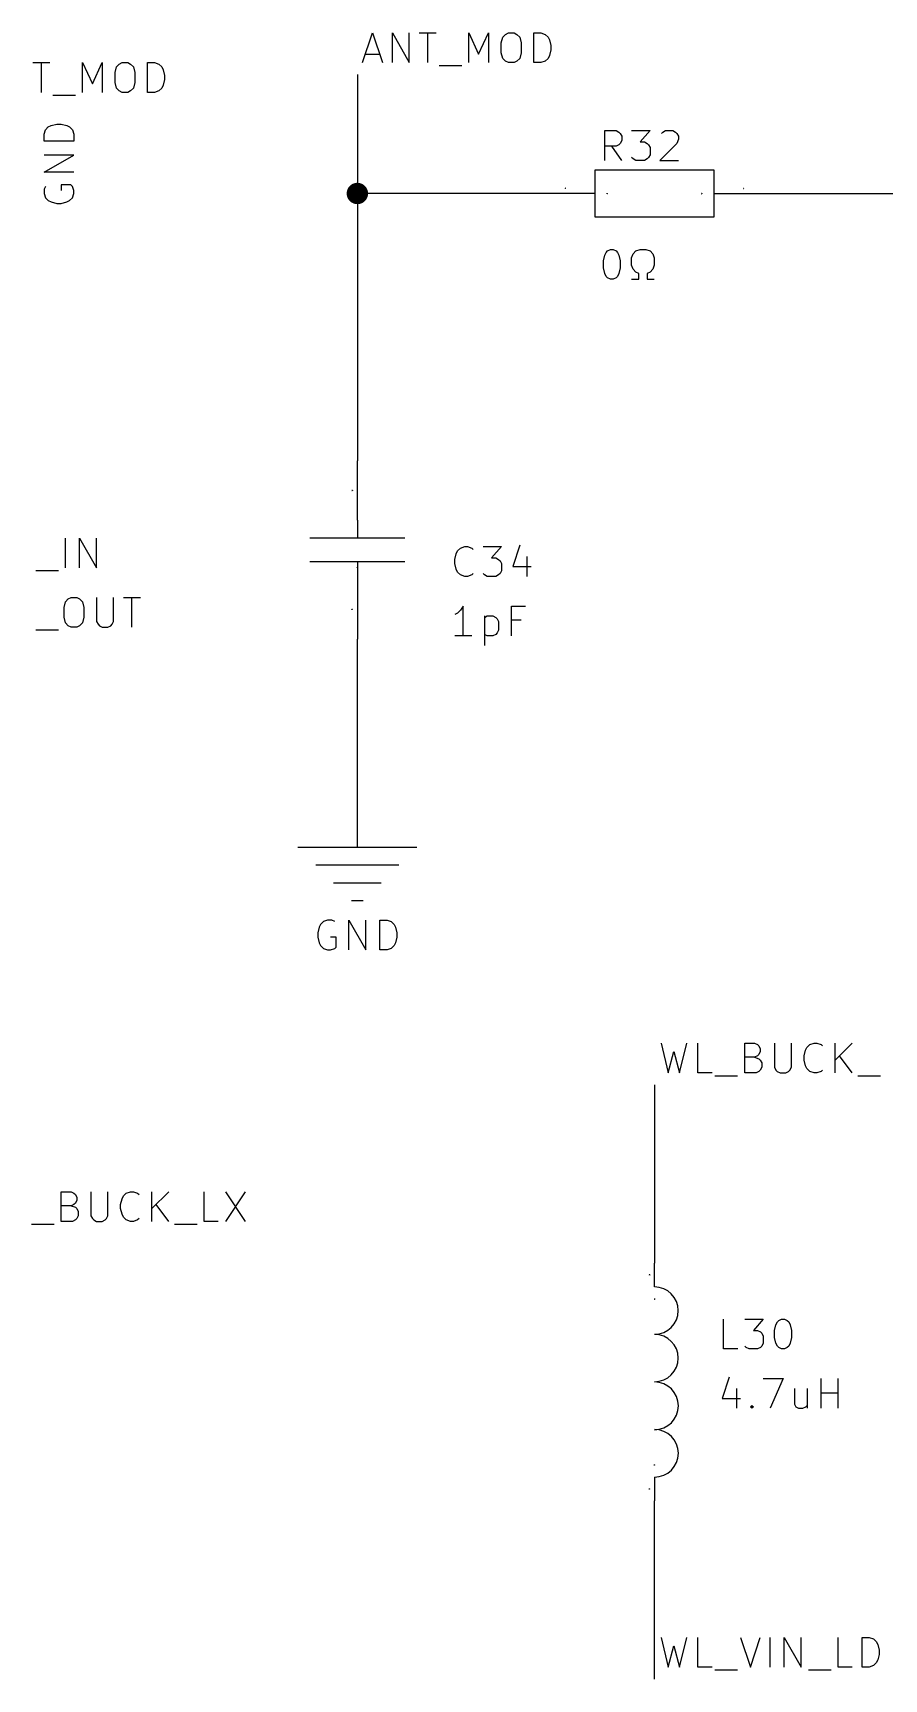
# Model space of a CAD drawing. Header units: millimetres. Extents: x 6 to 276, y -192 to -5.
# Drawn here: x 183 to 219.4, y -118.1 to -47.7 of the extents above; entities that cross this region are included whole.
import ezdxf

# ---------------------------------------------------------------- set-up
doc = ezdxf.new("R2010")
doc.units = ezdxf.units.MM
for name, color, linetype in [('GREENSIXTYFIVE', 129, 'CONTINUOUS'), ('LIGHTGREEN', 92, 'CONTINUOUS'), ('LIGHTRED', 12, 'CONTINUOUS'), ('RED', 14, 'CONTINUOUS'), ('REDSIX', 19, 'CONTINUOUS')]:
    doc.layers.add(name, color=color, linetype=linetype)

msp = doc.modelspace()

# ---------------------------------------------------------------- linework, layer by layer
at = {"layer": 'GREENSIXTYFIVE', "linetype": 'CONTINUOUS'}
for p, q in [((183.4592, -52.0698), (183.5197, -51.8884)), ((183.5197, -51.8884), (183.6407, -51.7674)), ((183.6407, -51.7674), (183.7616, -51.7069)), ((183.7616, -51.7069), (184.0035, -51.6465)), ((184.0035, -51.6465), (184.1849, -51.6465)), ((184.1849, -51.6465), (184.4268, -51.7069)), ((184.4268, -51.7069), (184.5478, -51.7674)), ((184.5478, -51.7674), (184.6688, -51.8884)), ((184.6688, -51.8884), (184.7292, -52.0698)), ((207.4235, -53.1944), (207.4235, -51.9244)), ((207.4235, -51.9244), (207.9073, -51.9244)), ((207.9073, -51.9244), (208.0283, -51.9849)), ((208.0283, -51.9849), (208.0888, -52.0454)), ((208.0888, -52.0454), (208.1492, -52.1663)), ((208.5726, -51.9244), (209.3588, -51.9244)), ((209.3588, -51.9244), (208.9354, -52.4082)), ((209.8426, -52.0454), (209.903, -51.9849)), ((209.903, -51.9849), (210.024, -51.9244)), ((210.024, -51.9244), (210.3264, -51.9244)), ((210.3264, -51.9244), (210.4473, -51.9849)), ((210.4473, -51.9849), (210.5078, -52.0454)), ((210.5078, -52.0454), (210.5683, -52.1663)), ((183.4592, -52.3722), (183.4592, -52.0698)), ((184.7292, -52.3722), (183.4592, -52.3722)), ((184.7292, -52.0698), (184.7292, -52.3722)), ((207.9073, -52.5897), (207.4235, -52.5897)), ((208.1492, -53.1944), (207.7259, -52.5897)), ((208.0283, -52.5292), (207.9073, -52.5897)), ((208.0888, -52.4687), (208.0283, -52.5292)), ((208.1492, -52.3478), (208.0888, -52.4687)), ((208.1492, -52.1663), (208.1492, -52.3478)), ((208.9354, -52.4082), (209.1169, -52.4082)), ((209.1169, -52.4082), (209.2378, -52.4687)), ((209.2378, -52.4687), (209.2983, -52.5292)), ((209.2983, -52.5292), (209.3588, -52.6501)), ((209.3588, -52.6501), (209.3588, -52.9525)), ((210.5078, -52.4687), (209.7821, -53.1944)), ((210.5683, -52.2873), (210.5078, -52.4687)), ((210.5683, -52.1663), (210.5683, -52.2873)), ((183.4592, -53.7027), (184.7292, -52.977)), ((184.7292, -52.977), (183.4592, -52.977)), ((208.6331, -53.134), (208.5726, -53.0735)), ((208.754, -53.1944), (208.6331, -53.134)), ((209.1169, -53.1944), (208.754, -53.1944)), ((209.2378, -53.134), (209.1169, -53.1944)), ((209.2983, -53.0735), (209.2378, -53.134)), ((209.3588, -52.9525), (209.2983, -53.0735)), ((209.7821, -53.1944), (210.5683, -53.1944)), ((184.7292, -53.7027), (183.4592, -53.7027)), ((183.5197, -54.3074), (183.4592, -54.4284)), ((183.4592, -54.4284), (183.4592, -54.6098)), ((183.4592, -54.6098), (183.5197, -54.7912)), ((183.5197, -54.7912), (183.6407, -54.9122)), ((184.6083, -54.247), (184.1849, -54.247)), ((184.1849, -54.247), (184.1849, -54.4889)), ((184.5478, -54.9122), (184.6688, -54.7912)), ((184.6688, -54.3074), (184.6083, -54.247)), ((184.7292, -54.4889), (184.6688, -54.3074)), ((184.6688, -54.7912), (184.7292, -54.6098)), ((184.7292, -54.6098), (184.7292, -54.4889)), ((207.5252, -54.6024), (207.5228, -54.6036)), ((207.5373, -54.6218), (207.5228, -54.6218)), ((207.5276, -54.6), (207.5252, -54.6024)), ((207.53, -54.5964), (207.5276, -54.6)), ((207.53, -54.6218), (207.53, -54.5964)), ((211.5759, -54.6072), (211.5614, -54.6218)), ((211.5614, -54.6218), (211.5771, -54.6218)), ((211.5626, -54.5988), (211.5638, -54.5976)), ((211.5638, -54.5976), (211.5662, -54.5964)), ((211.5662, -54.5964), (211.5723, -54.5964)), ((211.5723, -54.5964), (211.5747, -54.5976)), ((211.5747, -54.5976), (211.5759, -54.5988)), ((211.5759, -54.5988), (211.5771, -54.6012)), ((211.5771, -54.6036), (211.5759, -54.6072)), ((211.5771, -54.6012), (211.5771, -54.6036)), ((183.6407, -54.9122), (183.7616, -54.9727)), ((183.7616, -54.9727), (184.0035, -55.0331)), ((184.0035, -55.0331), (184.1849, -55.0331)), ((184.1849, -55.0331), (184.4268, -54.9727)), ((184.4268, -54.9727), (184.5478, -54.9122)), ((207.3631, -57.4882), (207.4235, -57.2463)), ((207.3631, -57.7906), (207.3631, -57.4882)), ((207.4235, -57.2463), (207.484, -57.1254)), ((207.484, -57.1254), (207.5445, -57.0649)), ((207.5445, -57.0649), (207.6654, -57.0044)), ((207.6654, -57.0044), (207.7864, -57.0044)), ((207.7864, -57.0044), (207.9073, -57.0649)), ((207.9073, -57.0649), (207.9678, -57.1254)), ((207.9678, -57.1254), (208.0283, -57.2463)), ((208.0283, -57.2463), (208.0888, -57.4882)), ((208.0888, -57.4882), (208.0888, -57.7906)), ((208.5726, -57.3673), (208.633, -57.1859)), ((208.5726, -57.6697), (208.5726, -57.3673)), ((208.633, -57.8511), (208.5726, -57.6697)), ((208.633, -57.1859), (208.754, -57.0649)), ((208.754, -57.0649), (208.9354, -57.0044)), ((208.9354, -57.0044), (209.1773, -57.0044)), ((209.1773, -57.0044), (209.3587, -57.0649)), ((209.3587, -57.0649), (209.4797, -57.1859)), ((209.4797, -57.1859), (209.5402, -57.3673)), ((209.5402, -57.6697), (209.4797, -57.8511)), ((209.5402, -57.3673), (209.5402, -57.6697)), ((207.4235, -58.0325), (207.3631, -57.7906)), ((207.484, -58.1535), (207.4235, -58.0325)), ((207.5445, -58.214), (207.484, -58.1535)), ((207.6654, -58.2744), (207.5445, -58.214)), ((207.7864, -58.2744), (207.6654, -58.2744)), ((207.9073, -58.214), (207.7864, -58.2744)), ((207.9678, -58.1535), (207.9073, -58.214)), ((208.0283, -58.0325), (207.9678, -58.1535)), ((208.0888, -57.7906), (208.0283, -58.0325)), ((208.5726, -58.2744), (208.8749, -58.2744)), ((208.754, -57.972), (208.633, -57.8511)), ((208.8749, -58.0325), (208.754, -57.972)), ((208.8749, -58.2744), (208.8749, -58.0325)), ((209.3587, -57.972), (209.2378, -58.0325)), ((209.2378, -58.0325), (209.2378, -58.2744)), ((209.2378, -58.2744), (209.5402, -58.2744)), ((209.4797, -57.8511), (209.3587, -57.972)), ((196.8618, -69.1001), (196.8364, -69.1001)), ((196.8364, -69.1001), (196.84, -69.1025)), ((196.84, -69.1025), (196.8424, -69.1049)), ((196.8424, -69.1049), (196.8436, -69.1073)), ((196.8618, -69.0928), (196.8618, -69.1073)), ((203.7949, -69.644), (203.4926, -70.5511)), ((201.0131, -70.2487), (201.0735, -70.0068)), ((201.0131, -70.4301), (201.0131, -70.2487)), ((201.0735, -70.0068), (201.134, -69.8859)), ((201.134, -69.8859), (201.255, -69.7649)), ((201.255, -69.7649), (201.4364, -69.7044)), ((201.4364, -69.7044), (201.5573, -69.7044)), ((201.5573, -69.7044), (201.7388, -69.7649)), ((201.7388, -69.7649), (201.7992, -69.8254)), ((202.2226, -69.7044), (203.0088, -69.7044)), ((203.0088, -69.7044), (202.5854, -70.1882)), ((202.5854, -70.1882), (202.7669, -70.1882)), ((202.7669, -70.1882), (202.8878, -70.2487)), ((202.8878, -70.2487), (202.9483, -70.3092)), ((202.9483, -70.3092), (203.0088, -70.4301)), ((204.0973, -70.1278), (204.0973, -70.9744)), ((196.8364, -70.5974), (196.8376, -70.595)), ((196.8364, -70.6035), (196.8364, -70.5974)), ((196.8376, -70.6059), (196.8364, -70.6035)), ((196.8376, -70.595), (196.8388, -70.5938)), ((196.8388, -70.6071), (196.8376, -70.6059)), ((196.8388, -70.5938), (196.8412, -70.5926)), ((196.8412, -70.5926), (196.8436, -70.5926)), ((196.8436, -70.5926), (196.8472, -70.5938)), ((196.8472, -70.5938), (196.8618, -70.6083)), ((196.8618, -70.6083), (196.8618, -70.5926)), ((201.0735, -70.672), (201.0131, -70.4301)), ((201.134, -70.793), (201.0735, -70.672)), ((201.255, -70.914), (201.134, -70.793)), ((201.4364, -70.9744), (201.255, -70.914)), ((201.5573, -70.9744), (201.4364, -70.9744)), ((201.7388, -70.914), (201.5573, -70.9744)), ((201.7992, -70.8535), (201.7388, -70.914)), ((202.2831, -70.914), (202.2226, -70.8535)), ((202.404, -70.9744), (202.2831, -70.914)), ((202.7669, -70.9744), (202.404, -70.9744)), ((202.8878, -70.914), (202.7669, -70.9744)), ((202.9483, -70.8535), (202.8878, -70.914)), ((203.0088, -70.7325), (202.9483, -70.8535)), ((203.0088, -70.4301), (203.0088, -70.7325)), ((203.4926, -70.5511), (204.2787, -70.5511)), ((201.255, -72.4259), (201.134, -72.5468)), ((201.3759, -72.2444), (201.255, -72.4259)), ((201.3759, -73.5144), (201.3759, -72.2444)), ((203.432, -73.5144), (203.432, -72.2444)), ((203.432, -72.2444), (204.0368, -72.2444)), ((201.134, -72.5468), (201.0131, -72.6073)), ((202.283, -72.6678), (202.283, -73.9378)), ((202.283, -72.7282), (202.404, -72.6678)), ((202.404, -72.6678), (202.6459, -72.6678)), ((202.6459, -72.6678), (202.7668, -72.7282)), ((202.7668, -72.7282), (202.8273, -72.7887)), ((202.8273, -72.7887), (202.8878, -72.9097)), ((202.8878, -72.9097), (202.8878, -73.2725)), ((203.8554, -72.8492), (203.432, -72.8492)), ((201.7388, -73.5144), (201.0131, -73.5144)), ((202.404, -73.5144), (202.283, -73.454)), ((202.6459, -73.5144), (202.404, -73.5144)), ((202.7668, -73.454), (202.6459, -73.5144)), ((202.8273, -73.3935), (202.7668, -73.454)), ((202.8878, -73.2725), (202.8273, -73.3935)), ((195.3986, -85.7297), (195.2776, -85.8507)), ((195.58, -85.6692), (195.3986, -85.7297)), ((195.7614, -85.6692), (195.58, -85.6692)), ((195.8824, -85.7297), (195.7614, -85.6692)), ((196.4871, -86.9392), (196.4871, -85.6692)), ((196.4871, -85.6692), (197.2128, -86.9392)), ((197.2128, -86.9392), (197.2128, -85.6692)), ((197.8176, -86.9392), (197.8176, -85.6692)), ((197.8176, -85.6692), (198.12, -85.6692)), ((198.12, -85.6692), (198.3014, -85.7297)), ((198.3014, -85.7297), (198.4224, -85.8507)), ((195.2171, -85.9716), (195.1567, -86.2135)), ((195.1567, -86.2135), (195.1567, -86.3949)), ((195.1567, -86.3949), (195.2171, -86.6368)), ((195.2776, -85.8507), (195.2171, -85.9716)), ((195.9428, -86.3949), (195.7009, -86.3949)), ((195.9428, -86.8183), (195.9428, -86.3949)), ((198.4224, -85.8507), (198.4829, -85.9716)), ((198.4829, -85.9716), (198.5433, -86.2135)), ((198.5433, -86.3949), (198.4829, -86.6368)), ((198.5433, -86.2135), (198.5433, -86.3949)), ((195.2171, -86.6368), (195.2776, -86.7578)), ((195.2776, -86.7578), (195.3986, -86.8788)), ((195.3986, -86.8788), (195.58, -86.9392)), ((195.58, -86.9392), (195.7009, -86.9392)), ((195.7009, -86.9392), (195.8824, -86.8788)), ((195.8824, -86.8788), (195.9428, -86.8183)), ((198.12, -86.9392), (197.8176, -86.9392)), ((198.3014, -86.8788), (198.12, -86.9392)), ((198.4224, -86.7578), (198.3014, -86.8788)), ((198.4829, -86.6368), (198.4224, -86.7578)), ((209.5618, -101.8661), (209.5364, -101.8661)), ((209.5364, -101.8661), (209.54, -101.8685)), ((209.54, -101.8685), (209.5424, -101.8709)), ((209.5424, -101.8709), (209.5436, -101.8733)), ((209.5618, -101.8588), (209.5618, -101.8733)), ((212.5035, -103.9944), (212.5035, -102.7244)), ((213.4107, -102.7244), (214.1969, -102.7244)), ((214.1969, -102.7244), (213.7735, -103.2082)), ((214.8621, -102.7849), (214.983, -102.7244)), ((214.983, -102.7244), (215.104, -102.7244)), ((215.104, -102.7244), (215.2249, -102.7849)), ((213.7735, -103.2082), (213.955, -103.2082)), ((213.955, -103.2082), (214.0759, -103.2687)), ((214.0759, -103.2687), (214.1364, -103.3292)), ((214.1364, -103.3292), (214.1969, -103.4501)), ((214.6807, -103.2082), (214.7411, -102.9663)), ((214.6807, -103.5106), (214.6807, -103.2082)), ((214.7411, -102.9663), (214.8016, -102.8454)), ((214.8016, -102.8454), (214.8621, -102.7849)), ((215.2249, -102.7849), (215.2854, -102.8454)), ((215.2854, -102.8454), (215.3459, -102.9663)), ((215.3459, -102.9663), (215.4064, -103.2082)), ((215.4064, -103.2082), (215.4064, -103.5106)), ((213.1083, -103.9944), (212.5035, -103.9944)), ((213.4712, -103.934), (213.4107, -103.8735)), ((213.5921, -103.9944), (213.4712, -103.934)), ((213.955, -103.9944), (213.5921, -103.9944)), ((214.0759, -103.934), (213.955, -103.9944)), ((214.1364, -103.8735), (214.0759, -103.934)), ((214.1969, -103.7525), (214.1364, -103.8735)), ((214.1969, -103.4501), (214.1969, -103.7525)), ((214.7411, -103.7525), (214.6807, -103.5106)), ((214.8016, -103.8735), (214.7411, -103.7525)), ((214.8621, -103.934), (214.8016, -103.8735)), ((214.983, -103.9944), (214.8621, -103.934)), ((215.104, -103.9944), (214.983, -103.9944)), ((215.2249, -103.934), (215.104, -103.9944)), ((215.2854, -103.8735), (215.2249, -103.934)), ((215.3459, -103.7525), (215.2854, -103.8735)), ((215.4064, -103.5106), (215.3459, -103.7525)), ((212.7454, -105.204), (212.4431, -106.1111)), ((214.1969, -105.2644), (215.0435, -105.2644)), ((215.0435, -105.2644), (214.4993, -106.5344)), ((216.6763, -106.5344), (216.6763, -105.2644)), ((217.402, -106.5344), (217.402, -105.2644)), ((212.4431, -106.1111), (213.2292, -106.1111)), ((213.0478, -105.6878), (213.0478, -106.5344)), ((215.5273, -105.6878), (215.5273, -106.353)), ((216.0716, -105.6878), (216.0716, -106.5344)), ((216.6763, -105.8692), (217.402, -105.8692)), ((213.6526, -106.474), (213.713, -106.4135)), ((213.713, -106.5344), (213.6526, -106.474)), ((213.713, -106.4135), (213.7735, -106.474)), ((213.713, -106.4135), (213.713, -106.5344)), ((213.7735, -106.474), (213.713, -106.5344)), ((215.5273, -106.353), (215.5878, -106.474)), ((215.5878, -106.474), (215.7088, -106.5344)), ((215.7088, -106.5344), (215.8902, -106.5344)), ((215.8902, -106.5344), (216.0111, -106.474)), ((216.0111, -106.474), (216.0716, -106.4135)), ((209.5364, -108.9514), (209.5376, -108.949)), ((209.5364, -108.9575), (209.5364, -108.9514)), ((209.5376, -108.9599), (209.5364, -108.9575)), ((209.5376, -108.949), (209.5388, -108.9478)), ((209.5388, -108.9611), (209.5376, -108.9599)), ((209.5388, -108.9478), (209.5412, -108.9466)), ((209.5412, -108.9466), (209.5436, -108.9466)), ((209.5436, -108.9466), (209.5472, -108.9478)), ((209.5472, -108.9478), (209.5618, -108.9623)), ((209.5618, -108.9623), (209.5618, -108.9466))]:
    msp.add_line(p, q, dxfattribs=at)
at = {"layer": 'LIGHTGREEN', "linetype": 'CONTINUOUS'}
for p, q in [((196.85, -49.53), (196.85, -54.61)), ((196.85, -54.61), (196.85, -66.04)), ((204.47, -54.61), (196.85, -54.61)), ((214.63, -54.61), (222.25, -54.61)), ((196.85, -80.01), (196.85, -73.66)), ((209.55, -92.71), (209.55, -100.33)), ((209.55, -118.11), (209.55, -110.49))]:
    msp.add_line(p, q, dxfattribs=at)
at = {"layer": 'LIGHTGREEN', "const_width": 0.4572}
msp.add_lwpolyline([(196.6214, -54.61, 1), (197.0786, -54.61, 1)], format="xyb", close=True, dxfattribs=at)
at = {"layer": 'LIGHTRED', "linetype": 'CONTINUOUS'}
for p, q in [((205.7351, -54.3843), (205.7327, -54.3855)), ((205.7472, -54.4037), (205.7327, -54.4037)), ((205.7375, -54.3819), (205.7351, -54.3843)), ((205.7399, -54.3783), (205.7375, -54.3819)), ((205.7399, -54.4037), (205.7399, -54.3783)), ((213.366, -54.3891), (213.3515, -54.4037)), ((213.3515, -54.4037), (213.3672, -54.4037)), ((213.3527, -54.3807), (213.3539, -54.3795)), ((213.3539, -54.3795), (213.3563, -54.3783)), ((213.3563, -54.3783), (213.3624, -54.3783)), ((213.3624, -54.3783), (213.3648, -54.3795)), ((213.3648, -54.3795), (213.366, -54.3807)), ((213.366, -54.3807), (213.3672, -54.3831)), ((213.3672, -54.3855), (213.366, -54.3891)), ((213.3672, -54.3831), (213.3672, -54.3855)), ((196.6437, -67.31), (196.6183, -67.31)), ((196.6183, -67.31), (196.6219, -67.3124)), ((196.6219, -67.3124), (196.6243, -67.3148)), ((196.6243, -67.3148), (196.6255, -67.3172)), ((196.6437, -67.3027), (196.6437, -67.3172)), ((196.6183, -72.3875), (196.6195, -72.3851)), ((196.6183, -72.3936), (196.6183, -72.3875)), ((196.6195, -72.396), (196.6183, -72.3936)), ((196.6195, -72.3851), (196.6207, -72.3839)), ((196.6207, -72.3972), (196.6195, -72.396)), ((196.6207, -72.3839), (196.6231, -72.3827)), ((196.6231, -72.3827), (196.6255, -72.3827)), ((196.6255, -72.3827), (196.6291, -72.3839)), ((196.6291, -72.3839), (196.6437, -72.3984)), ((196.6437, -72.3984), (196.6437, -72.3827)), ((209.3437, -100.838), (209.3183, -100.838)), ((209.3183, -100.838), (209.3219, -100.8404)), ((209.3219, -100.8404), (209.3243, -100.8428)), ((209.3243, -100.8428), (209.3255, -100.8452)), ((209.3437, -100.8307), (209.3437, -100.8452)), ((209.3183, -109.9795), (209.3195, -109.9771)), ((209.3183, -109.9856), (209.3183, -109.9795)), ((209.3195, -109.988), (209.3183, -109.9856)), ((209.3195, -109.9771), (209.3207, -109.9759)), ((209.3207, -109.9892), (209.3195, -109.988)), ((209.3207, -109.9759), (209.3231, -109.9747)), ((209.3231, -109.9747), (209.3255, -109.9747)), ((209.3255, -109.9747), (209.3291, -109.9759)), ((209.3291, -109.9759), (209.3437, -109.9904)), ((209.3437, -109.9904), (209.3437, -109.9747))]:
    msp.add_line(p, q, dxfattribs=at)
at = {"layer": 'RED', "linetype": 'CONTINUOUS'}
for p, q in [((207.01, -55.626), (207.01, -53.594)), ((207.01, -53.594), (212.09, -53.594)), ((212.09, -53.594), (212.09, -55.626)), ((207.01, -54.61), (204.47, -54.61)), ((212.09, -54.61), (214.63, -54.61)), ((212.09, -55.626), (207.01, -55.626)), ((196.85, -68.58), (196.85, -66.04)), ((196.85, -68.58), (196.85, -69.342)), ((198.882, -69.342), (194.818, -69.342)), ((198.882, -70.358), (194.818, -70.358)), ((196.85, -70.358), (196.85, -71.12)), ((196.85, -71.12), (196.85, -73.66)), ((196.85, -82.55), (196.85, -80.01)), ((194.31, -82.55), (199.39, -82.55)), ((195.072, -83.312), (198.628, -83.312)), ((195.834, -84.074), (197.866, -84.074)), ((196.596, -84.836), (197.104, -84.836)), ((209.55, -101.346), (209.55, -100.33)), ((209.55, -109.474), (209.55, -110.49))]:
    msp.add_line(p, q, dxfattribs=at)
at = {"layer": 'RED'}
for centre, radius in [((209.55, -102.36), 1.014), ((209.55, -104.39), 1.012), ((209.55, -106.43), 1.02), ((209.55, -108.46), 1.018)]:
    msp.add_arc(centre, radius, -90, 90, dxfattribs=at)
at = {"layer": 'REDSIX', "linetype": 'CONTINUOUS'}
for p, q in [((197.0753, -49.0169), (197.4986, -47.7469)), ((197.4986, -47.7469), (197.922, -49.0169)), ((198.3453, -49.0169), (198.3453, -47.7469)), ((198.3453, -47.7469), (199.071, -49.0169)), ((199.071, -49.0169), (199.071, -47.7469)), ((199.4944, -47.7469), (200.2201, -47.7469)), ((199.8573, -49.0169), (199.8573, -47.7469)), ((201.611, -49.0169), (201.611, -47.7469)), ((201.611, -47.7469), (202.0344, -48.6541)), ((202.0344, -48.6541), (202.4577, -47.7469)), ((202.4577, -47.7469), (202.4577, -49.0169)), ((203.0624, -47.9284), (203.1834, -47.8074)), ((203.1834, -47.8074), (203.3043, -47.7469)), ((203.3043, -47.7469), (203.5462, -47.7469)), ((203.5462, -47.7469), (203.6672, -47.8074)), ((203.6672, -47.8074), (203.7881, -47.9284)), ((204.3929, -49.0169), (204.3929, -47.7469)), ((204.3929, -47.7469), (204.6953, -47.7469)), ((204.6953, -47.7469), (204.8767, -47.8074)), ((204.8767, -47.8074), (204.9977, -47.9284)), ((203.002, -48.1703), (203.0624, -47.9284)), ((203.002, -48.5936), (203.002, -48.1703)), ((203.7881, -47.9284), (203.8486, -48.1703)), ((203.8486, -48.1703), (203.8486, -48.5936)), ((204.9977, -47.9284), (205.0582, -48.0493)), ((205.0582, -48.0493), (205.1186, -48.2912)), ((205.1186, -48.4726), (205.0582, -48.7145)), ((205.1186, -48.2912), (205.1186, -48.4726)), ((182.9844, -49.0169), (183.7101, -49.0169)), ((183.3473, -50.2869), (183.3473, -49.0169)), ((185.101, -50.2869), (185.101, -49.0169)), ((185.101, -49.0169), (185.5244, -49.9241)), ((185.5244, -49.9241), (185.9477, -49.0169)), ((185.9477, -49.0169), (185.9477, -50.2869)), ((186.492, -49.4403), (186.5524, -49.1984)), ((186.5524, -49.1984), (186.6734, -49.0774)), ((186.6734, -49.0774), (186.7943, -49.0169)), ((186.7943, -49.0169), (187.0362, -49.0169)), ((187.0362, -49.0169), (187.1572, -49.0774)), ((187.1572, -49.0774), (187.2781, -49.1984)), ((187.2781, -49.1984), (187.3386, -49.4403)), ((187.8829, -50.2869), (187.8829, -49.0169)), ((187.8829, -49.0169), (188.1853, -49.0169)), ((188.1853, -49.0169), (188.3667, -49.0774)), ((188.3667, -49.0774), (188.4877, -49.1984)), ((188.4877, -49.1984), (188.5482, -49.3193)), ((197.1963, -48.6541), (197.801, -48.6541)), ((200.3411, -49.1379), (201.3087, -49.1379)), ((203.0624, -48.8355), (203.002, -48.5936)), ((203.1834, -48.9565), (203.0624, -48.8355)), ((203.3043, -49.0169), (203.1834, -48.9565)), ((203.5462, -49.0169), (203.3043, -49.0169)), ((203.6672, -48.9565), (203.5462, -49.0169)), ((203.7881, -48.8355), (203.6672, -48.9565)), ((203.8486, -48.5936), (203.7881, -48.8355)), ((204.6953, -49.0169), (204.3929, -49.0169)), ((204.8767, -48.9565), (204.6953, -49.0169)), ((204.9977, -48.8355), (204.8767, -48.9565)), ((205.0582, -48.7145), (204.9977, -48.8355)), ((186.492, -49.8636), (186.492, -49.4403)), ((186.5524, -50.1055), (186.492, -49.8636)), ((187.3386, -49.8636), (187.2781, -50.1055)), ((187.3386, -49.4403), (187.3386, -49.8636)), ((188.5482, -49.3193), (188.6086, -49.5612)), ((188.6086, -49.7426), (188.5482, -49.9845)), ((188.6086, -49.5612), (188.6086, -49.7426)), ((183.8311, -50.4079), (184.7987, -50.4079)), ((186.6734, -50.2265), (186.5524, -50.1055)), ((186.7943, -50.2869), (186.6734, -50.2265)), ((187.0362, -50.2869), (186.7943, -50.2869)), ((187.1572, -50.2265), (187.0362, -50.2869)), ((187.2781, -50.1055), (187.1572, -50.2265)), ((188.1853, -50.2869), (187.8829, -50.2869)), ((188.3667, -50.2265), (188.1853, -50.2869)), ((188.4877, -50.1055), (188.3667, -50.2265)), ((188.5482, -49.9845), (188.4877, -50.1055)), ((184.3752, -70.6069), (184.3752, -69.3369)), ((184.98, -70.6069), (184.98, -69.3369)), ((184.98, -69.3369), (185.7057, -70.6069)), ((185.7057, -70.6069), (185.7057, -69.3369)), ((183.1053, -70.7279), (184.0729, -70.7279)), ((184.3148, -72.3003), (184.3752, -72.0584)), ((184.3148, -72.7236), (184.3148, -72.3003)), ((184.3752, -72.0584), (184.4962, -71.9374)), ((184.4962, -71.9374), (184.6171, -71.8769)), ((184.6171, -71.8769), (184.859, -71.8769)), ((184.859, -71.8769), (184.98, -71.9374)), ((184.98, -71.9374), (185.1009, -72.0584)), ((185.1009, -72.0584), (185.1614, -72.3003)), ((185.1614, -72.3003), (185.1614, -72.7236)), ((185.7057, -71.8769), (185.7057, -72.905)), ((186.4314, -72.905), (186.4314, -71.8769)), ((186.8548, -71.8769), (187.5805, -71.8769)), ((187.2177, -73.1469), (187.2177, -71.8769)), ((184.3752, -72.9655), (184.3148, -72.7236)), ((184.4962, -73.0865), (184.3752, -72.9655)), ((184.6171, -73.1469), (184.4962, -73.0865)), ((184.859, -73.1469), (184.6171, -73.1469)), ((184.98, -73.0865), (184.859, -73.1469)), ((185.1009, -72.9655), (184.98, -73.0865)), ((185.1614, -72.7236), (185.1009, -72.9655)), ((185.7057, -72.905), (185.7662, -73.026)), ((185.7662, -73.026), (185.8267, -73.0865)), ((185.8267, -73.0865), (185.9476, -73.1469)), ((185.9476, -73.1469), (186.1895, -73.1469)), ((186.1895, -73.1469), (186.3105, -73.0865)), ((186.3105, -73.0865), (186.371, -73.026)), ((186.371, -73.026), (186.4314, -72.905)), ((183.1053, -73.2679), (184.0729, -73.2679)), ((209.8358, -90.9269), (210.1382, -92.1969)), ((210.1382, -92.1969), (210.3801, -91.2898)), ((210.3801, -91.2898), (210.622, -92.1969)), ((210.622, -92.1969), (210.9244, -90.9269)), ((211.4081, -92.1969), (211.4081, -90.9269)), ((213.4038, -92.1969), (213.4038, -90.9269)), ((213.4038, -90.9269), (213.8272, -90.9269)), ((213.8272, -90.9269), (213.9481, -90.9874)), ((213.9481, -91.4712), (213.8272, -91.5317)), ((213.9481, -90.9874), (214.0086, -91.0479)), ((214.0086, -91.4107), (213.9481, -91.4712)), ((214.0086, -91.0479), (214.0691, -91.1688)), ((214.0691, -91.2898), (214.0086, -91.4107)), ((214.0691, -91.1688), (214.0691, -91.2898)), ((214.6738, -90.9269), (214.6738, -91.955)), ((215.3995, -91.955), (215.3995, -90.9269)), ((215.9439, -91.4712), (216.0043, -91.2293)), ((215.9439, -91.6526), (215.9439, -91.4712)), ((216.0043, -91.2293), (216.0648, -91.1084)), ((216.0648, -91.1084), (216.1858, -90.9874)), ((216.1858, -90.9874), (216.3672, -90.9269)), ((216.3672, -90.9269), (216.4881, -90.9269)), ((216.4881, -90.9269), (216.6696, -90.9874)), ((216.6696, -90.9874), (216.73, -91.0479)), ((217.2743, -92.1969), (217.2743, -90.9269)), ((218, -90.9269), (217.2743, -91.6526)), ((218, -92.1969), (217.4558, -91.4712)), ((213.8272, -91.5317), (213.4038, -91.5317)), ((213.8272, -91.5317), (214.0086, -91.5922)), ((214.0086, -92.1365), (213.8876, -92.1969)), ((214.0086, -91.5922), (214.0691, -91.6526)), ((214.0691, -92.076), (214.0086, -92.1365)), ((214.0691, -91.6526), (214.1295, -91.7736)), ((214.1295, -91.955), (214.0691, -92.076)), ((214.1295, -91.7736), (214.1295, -91.955)), ((214.6738, -91.955), (214.7343, -92.076)), ((214.7343, -92.076), (214.7948, -92.1365)), ((214.7948, -92.1365), (214.9157, -92.1969)), ((215.1576, -92.1969), (215.2786, -92.1365)), ((215.2786, -92.1365), (215.3391, -92.076)), ((215.3391, -92.076), (215.3995, -91.955)), ((216.0043, -91.8945), (215.9439, -91.6526)), ((216.0648, -92.0155), (216.0043, -91.8945)), ((216.1858, -92.1365), (216.0648, -92.0155)), ((216.3672, -92.1969), (216.1858, -92.1365)), ((216.6696, -92.1365), (216.4881, -92.1969)), ((216.73, -92.076), (216.6696, -92.1365)), ((212.0129, -92.1969), (211.4081, -92.1969)), ((212.1339, -92.3179), (213.1015, -92.3179)), ((213.8876, -92.1969), (213.4038, -92.1969)), ((214.9157, -92.1969), (215.1576, -92.1969)), ((216.4881, -92.1969), (216.3672, -92.1969)), ((218.242, -92.3179), (219.2096, -92.3179)), ((184.1938, -98.5469), (184.1938, -97.2769)), ((184.1938, -97.2769), (184.6172, -97.2769)), ((184.6172, -97.2769), (184.7381, -97.3374)), ((184.7381, -97.3374), (184.7986, -97.3979)), ((184.7986, -97.7607), (184.7381, -97.8212)), ((184.7986, -97.3979), (184.8591, -97.5188)), ((184.8591, -97.6398), (184.7986, -97.7607)), ((184.8591, -97.5188), (184.8591, -97.6398)), ((185.4638, -97.2769), (185.4638, -98.305)), ((186.1895, -98.305), (186.1895, -97.2769)), ((186.7339, -97.8212), (186.7943, -97.5793)), ((186.7943, -97.5793), (186.8548, -97.4584)), ((186.8548, -97.4584), (186.9758, -97.3374)), ((186.9758, -97.3374), (187.1572, -97.2769)), ((187.1572, -97.2769), (187.2781, -97.2769)), ((187.2781, -97.2769), (187.4596, -97.3374)), ((187.4596, -97.3374), (187.52, -97.3979)), ((188.0643, -98.5469), (188.0643, -97.2769)), ((188.79, -97.2769), (188.0643, -98.0026)), ((190.3019, -98.5469), (190.3019, -97.2769)), ((191.2091, -97.2769), (192.0557, -98.5469)), ((192.0557, -97.2769), (191.2091, -98.5469)), ((184.6172, -97.8817), (184.1938, -97.8817)), ((184.7381, -97.8212), (184.6172, -97.8817)), ((184.6172, -97.8817), (184.7986, -97.9422)), ((184.7986, -98.4865), (184.6776, -98.5469)), ((184.7986, -97.9422), (184.8591, -98.0026)), ((184.8591, -98.426), (184.7986, -98.4865)), ((184.8591, -98.0026), (184.9195, -98.1236)), ((184.9195, -98.305), (184.8591, -98.426)), ((184.9195, -98.1236), (184.9195, -98.305)), ((185.4638, -98.305), (185.5243, -98.426)), ((185.5243, -98.426), (185.5848, -98.4865)), ((185.5848, -98.4865), (185.7057, -98.5469)), ((185.9476, -98.5469), (186.0686, -98.4865)), ((186.0686, -98.4865), (186.1291, -98.426)), ((186.1291, -98.426), (186.1895, -98.305)), ((186.7339, -98.0026), (186.7339, -97.8212)), ((186.7943, -98.2445), (186.7339, -98.0026)), ((186.8548, -98.3655), (186.7943, -98.2445)), ((186.9758, -98.4865), (186.8548, -98.3655)), ((187.1572, -98.5469), (186.9758, -98.4865)), ((187.4596, -98.4865), (187.2781, -98.5469)), ((187.52, -98.426), (187.4596, -98.4865)), ((188.79, -98.5469), (188.2458, -97.8212)), ((182.9239, -98.6679), (183.8915, -98.6679)), ((184.6776, -98.5469), (184.1938, -98.5469)), ((185.7057, -98.5469), (185.9476, -98.5469)), ((187.2781, -98.5469), (187.1572, -98.5469)), ((189.032, -98.6679), (189.9996, -98.6679)), ((190.9067, -98.5469), (190.3019, -98.5469)), ((209.8358, -116.3269), (210.1382, -117.5969)), ((210.1382, -117.5969), (210.3801, -116.6898)), ((210.3801, -116.6898), (210.622, -117.5969)), ((210.622, -117.5969), (210.9244, -116.3269)), ((211.4081, -117.5969), (211.4081, -116.3269)), ((213.2224, -116.3269), (213.6457, -117.5969)), ((213.6457, -117.5969), (214.0691, -116.3269)), ((214.4924, -117.5969), (214.4924, -116.3269)), ((215.0972, -117.5969), (215.0972, -116.3269)), ((215.0972, -116.3269), (215.8229, -117.5969)), ((215.8229, -117.5969), (215.8229, -116.3269)), ((217.3953, -117.5969), (217.3953, -116.3269)), ((218.4234, -117.5969), (218.4234, -116.3269)), ((218.4234, -116.3269), (218.7258, -116.3269)), ((218.7258, -116.3269), (218.9072, -116.3874)), ((218.9072, -116.3874), (219.0282, -116.5084)), ((219.0282, -116.5084), (219.0887, -116.6293)), ((219.0887, -116.6293), (219.1491, -116.8712)), ((219.0282, -117.4155), (218.9072, -117.5365)), ((219.0887, -117.2945), (219.0282, -117.4155)), ((219.1491, -117.0526), (219.0887, -117.2945)), ((219.1491, -116.8712), (219.1491, -117.0526)), ((212.0129, -117.5969), (211.4081, -117.5969)), ((212.1339, -117.7179), (213.1015, -117.7179)), ((216.1254, -117.7179), (217.093, -117.7179)), ((218.0001, -117.5969), (217.3953, -117.5969)), ((218.7258, -117.5969), (218.4234, -117.5969)), ((218.9072, -117.5365), (218.7258, -117.5969))]:
    msp.add_line(p, q, dxfattribs=at)

doc.saveas('drawing.dxf')
